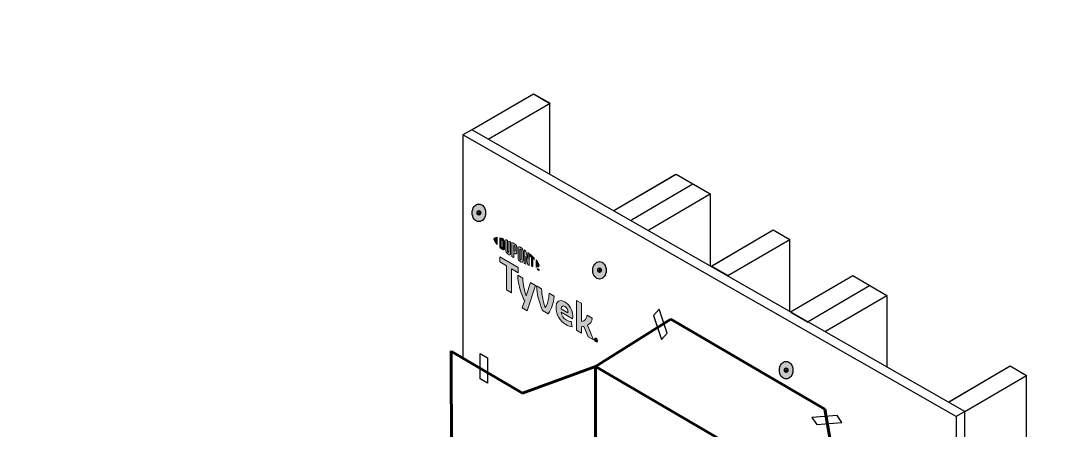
# Model space of a CAD drawing. Extents: x -1279 to 5791, y -3809 to 1769.
# Drawn here: x 159 to 721, y -2642 to -2419 of the extents above; entities that cross this region are included whole.
import ezdxf

# ---------------------------------------------------------------- set-up
doc = ezdxf.new("R2010")
doc.units = 0
doc.header["$MEASUREMENT"] = 0
doc.linetypes.add('AI-Linetype-20', pattern=[27, 18, -9])
for name, color, linetype, lineweight in [('G-ANNO-TTLB', 7, 'Continuous', 0), ('TYVEK', 7, 'Continuous', 0), ('X-REF - TRACED', 7, 'Continuous', 0)]:
    doc.layers.add(name, color=color, linetype=linetype, lineweight=lineweight)

# ---------------------------------------------------------------- blocks, each defined once
blk = doc.blocks.new('Block_109')
at = {"layer": 'TYVEK', "true_color": 0x003b71, "transparency": 33554687}
h = blk.add_hatch(color=156, dxfattribs=at)
h.dxf.hatch_style = 2
edge = h.paths.add_edge_path()
edge.add_ellipse((408.45, -2523.59), major_axis=(0, 4.78), ratio=0.766948, start_angle=0, end_angle=360)
h = blk.add_hatch(color=156, dxfattribs=at)
h.dxf.hatch_style = 2
edge = h.paths.add_edge_path()
edge.add_ellipse((474.16, -2554.91), major_axis=(0, 4.78), ratio=0.766948, start_angle=0, end_angle=360)
h = blk.add_hatch(color=156, dxfattribs=at)
h.dxf.hatch_style = 2
edge = h.paths.add_edge_path()
edge.add_ellipse((575.95, -2609.33), major_axis=(0, 4.78), ratio=0.766948, start_angle=0, end_angle=360)
h = blk.add_hatch(color=156, dxfattribs=at)
h.dxf.hatch_style = 2
edge = h.paths.add_edge_path()
edge.add_ellipse((654.83, -2650.66), major_axis=(0, 4.78), ratio=0.766948, start_angle=0, end_angle=360)
h = blk.add_hatch(color=156, dxfattribs=at)
h.dxf.hatch_style = 2
edge = h.paths.add_edge_path()
edge.add_ellipse((408.45, -2796.76), major_axis=(0, 4.78), ratio=0.766948, start_angle=0, end_angle=360)
h = blk.add_hatch(color=156, dxfattribs=at)
h.dxf.hatch_style = 2
edge = h.paths.add_edge_path()
edge.add_ellipse((408.45, -2887.87), major_axis=(0, 4.78), ratio=0.766948, start_angle=0, end_angle=360)
h = blk.add_hatch(color=156, dxfattribs=at)
h.dxf.hatch_style = 2
edge = h.paths.add_edge_path()
edge.add_ellipse((474.16, -2921.69), major_axis=(0, 4.78), ratio=0.766948, start_angle=0, end_angle=360)
h = blk.add_hatch(color=156, dxfattribs=at)
h.dxf.hatch_style = 2
edge = h.paths.add_edge_path()
edge.add_ellipse((654.83, -2923.84), major_axis=(0, 4.78), ratio=0.766948, start_angle=0, end_angle=360)
h = blk.add_hatch(color=156, dxfattribs=at)
h.dxf.hatch_style = 2
edge = h.paths.add_edge_path()
edge.add_ellipse((575.95, -2973.51), major_axis=(0, 4.78), ratio=0.766948, start_angle=0, end_angle=360)
h = blk.add_hatch(color=156, dxfattribs=at)
h.dxf.hatch_style = 2
edge = h.paths.add_edge_path()
edge.add_ellipse((654.83, -3014.95), major_axis=(0, 4.78), ratio=0.766948, start_angle=0, end_angle=360)
at = {"layer": 'TYVEK', "color": 18, "lineweight": 25, "true_color": 0x080808}
for p, q in [((408.45, -2522.32), (408.45, -2524.79)), ((407.47, -2523.56), (409.42, -2523.56)), ((473.19, -2554.88), (475.13, -2554.88)), ((474.16, -2553.65), (474.16, -2556.12)), ((574.98, -2609.3), (576.93, -2609.3)), ((575.95, -2608.07), (575.95, -2610.53)), ((654.83, -2649.4), (654.83, -2651.87)), ((407.47, -2796.74), (409.42, -2796.74)), ((408.45, -2795.5), (408.45, -2797.97)), ((407.47, -2887.84), (409.42, -2887.84)), ((408.45, -2886.61), (408.45, -2889.08)), ((473.19, -2921.66), (475.13, -2921.66)), ((474.16, -2920.43), (474.16, -2922.9)), ((653.86, -2923.81), (655.8, -2923.81)), ((654.83, -2922.58), (654.83, -2925.05)), ((575.95, -2972.24), (575.95, -2974.71)), ((574.98, -2973.48), (576.93, -2973.48)), ((653.86, -3014.92), (655.8, -3014.92)), ((654.83, -3013.69), (654.83, -3016.15))]:
    blk.add_line(p, q, dxfattribs=at)
at = {"layer": 'TYVEK', "color": 18, "lineweight": 25, "true_color": 0x000000}
blk.add_line((653.86, -2650.64), (655.8, -2650.64), dxfattribs=at)
at = {"layer": 'TYVEK', "color": 8, "lineweight": 25, "true_color": 0x808080}
for points in [[(654.32, -2646.3)], [(404.27, -2706.08)], [(404.27, -2797.1)], [(407.93, -2801.88)]]:
    blk.add_lwpolyline(points, dxfattribs=at)
at = {"layer": 'TYVEK', "color": 18, "lineweight": 25, "true_color": 0x000000}
for centre, major_axis, ratio in [((408.45, -2523.59), (0, 4.78), 0.766948), ((474.16, -2554.91), (0, 4.78), 0.766948), ((575.95, -2609.33), (0, 4.78), 0.766948), ((654.83, -2650.66), (0, 4.78), 0.766948), ((654.83, -2650.64), (0, 1.23), 0.788846), ((408.45, -2796.76), (0, 4.78), 0.766948), ((408.45, -2887.87), (0, 4.78), 0.766948), ((474.16, -2921.69), (0, 4.78), 0.766948), ((654.83, -2923.84), (0, 4.78), 0.766948), ((575.95, -2973.51), (0, 4.78), 0.766948), ((654.83, -3014.95), (0, 4.78), 0.766948)]:
    blk.add_ellipse(centre, major_axis=major_axis, ratio=ratio, dxfattribs=at)
at = {"layer": 'TYVEK', "color": 18, "lineweight": 25, "true_color": 0x080808}
for centre in [(408.45, -2523.56), (474.16, -2554.88), (575.95, -2609.3), (408.45, -2796.74), (408.45, -2887.84), (474.16, -2921.66), (654.83, -2923.81), (575.95, -2973.48), (654.83, -3014.92)]:
    blk.add_ellipse(centre, major_axis=(0, 1.23), ratio=0.788846, dxfattribs=at)
blk = doc.blocks.new('Block_436')
at = {"layer": 'X-REF - TRACED', "true_color": 0x848484, "transparency": 33554687}
h = blk.add_hatch(color=252, dxfattribs=at)
h.dxf.hatch_style = 2
edge = h.paths.add_edge_path()
edge.add_spline(control_points=[(416.67, -2537.94), (416.67, -2538.66), (417.28, -2539.69), (418.35, -2540.89), (418.35, -2540.89), (418.35, -2536.94), (418.35, -2536.94), (417.28, -2536.9), (416.67, -2537.22), (416.67, -2537.94)], knot_values=[0, 0, 0, 0, 1, 1, 1, 2, 2, 2, 3, 3, 3, 3], degree=3, periodic=0)
h = blk.add_hatch(color=252, dxfattribs=at)
h.dxf.hatch_style = 2
edge = h.paths.add_edge_path()
edge.add_spline(control_points=[(421.55, -2542.37), (421.55, -2542.67), (421.39, -2542.68), (421.21, -2542.57), (421.06, -2542.49), (420.83, -2542.29), (420.64, -2542.13), (420.64, -2542.13), (420.64, -2538.36), (420.64, -2538.36), (420.83, -2538.41), (421.06, -2538.48), (421.21, -2538.56), (421.39, -2538.67), (421.55, -2538.87), (421.55, -2539.17), (421.55, -2539.17), (421.55, -2542.37), (421.55, -2542.37)], knot_values=[0, 0, 0, 0, 1, 1, 1, 2, 2, 2, 3, 3, 3, 4, 4, 4, 5, 5, 5, 6, 6, 6, 6], degree=3, periodic=0)
edge = h.paths.add_edge_path()
edge.add_spline(control_points=[(421.33, -2537.65), (421.03, -2537.48), (420.6, -2537.33), (419.82, -2537.16), (419.82, -2537.16), (419.82, -2542.38), (419.82, -2542.38), (420.51, -2543.02), (421.03, -2543.46), (421.33, -2543.63), (422.02, -2544.02), (422.4, -2543.77), (422.4, -2542.99), (422.4, -2542.99), (422.4, -2539.52), (422.4, -2539.52), (422.4, -2538.75), (422.02, -2538.05), (421.33, -2537.65)], knot_values=[0, 0, 0, 0, 1, 1, 1, 2, 2, 2, 3, 3, 3, 4, 4, 4, 5, 5, 5, 6, 6, 6, 6], degree=3, periodic=0)
h = blk.add_hatch(color=252, dxfattribs=at)
h.dxf.hatch_style = 2
edge = h.paths.add_edge_path()
edge.add_spline(control_points=[(424.8, -2544.85), (424.8, -2545.16), (424.71, -2545.3), (424.38, -2545.06), (424.05, -2544.83), (423.97, -2544.62), (423.97, -2544.26), (423.97, -2544.26), (423.97, -2538.58), (423.97, -2538.58), (423.75, -2538.48), (423.27, -2538.28), (423.07, -2538.19), (423.07, -2538.19), (423.07, -2543.95), (423.07, -2543.95), (423.07, -2544.86), (423.46, -2545.44), (424.38, -2546.1), (425.22, -2546.69), (425.73, -2546.5), (425.73, -2545.48), (425.73, -2545.48), (425.73, -2539.41), (425.73, -2539.41), (425.56, -2539.32), (424.98, -2539.04), (424.8, -2538.96), (424.8, -2538.96), (424.8, -2544.85), (424.8, -2544.85)], knot_values=[0, 0, 0, 0, 1, 1, 1, 2, 2, 2, 3, 3, 3, 4, 4, 4, 5, 5, 5, 6, 6, 6, 7, 7, 7, 8, 8, 8, 9, 9, 9, 10, 10, 10, 10], degree=3, periodic=0)
h = blk.add_hatch(color=252, dxfattribs=at)
h.dxf.hatch_style = 2
edge = h.paths.add_edge_path()
edge.add_spline(control_points=[(428.22, -2544.33), (428.22, -2544.66), (428.11, -2544.77), (427.73, -2544.55), (427.73, -2544.55), (427.4, -2544.36), (427.4, -2544.36), (427.4, -2544.36), (427.4, -2541.34), (427.4, -2541.34), (427.55, -2541.42), (427.63, -2541.46), (427.72, -2541.51), (428.13, -2541.75), (428.22, -2541.98), (428.22, -2542.31), (428.22, -2542.31), (428.22, -2544.33), (428.22, -2544.33)], knot_values=[0, 0, 0, 0, 1, 1, 1, 2, 2, 2, 3, 3, 3, 4, 4, 4, 5, 5, 5, 6, 6, 6, 6], degree=3, periodic=0)
edge = h.paths.add_edge_path()
edge.add_spline(control_points=[(427.77, -2540.47), (427.61, -2540.38), (427.01, -2540.06), (426.47, -2539.78), (426.47, -2539.78), (426.47, -2547.43), (426.47, -2547.43), (426.65, -2547.55), (427.14, -2547.86), (427.4, -2548.02), (427.4, -2548.02), (427.4, -2545.42), (427.4, -2545.42), (427.4, -2545.42), (427.77, -2545.63), (427.77, -2545.63), (428.75, -2546.2), (429.16, -2545.93), (429.16, -2544.96), (429.16, -2544.96), (429.16, -2542.7), (429.16, -2542.7), (429.16, -2541.75), (428.7, -2541.01), (427.77, -2540.47)], knot_values=[0, 0, 0, 0, 1, 1, 1, 2, 2, 2, 3, 3, 3, 4, 4, 4, 5, 5, 5, 6, 6, 6, 7, 7, 7, 8, 8, 8, 8], degree=3, periodic=0)
h = blk.add_hatch(color=252, dxfattribs=at)
h.dxf.hatch_style = 2
edge = h.paths.add_edge_path()
edge.add_spline(control_points=[(431.57, -2548.94), (431.57, -2549.24), (431.48, -2549.35), (431.15, -2549.16), (430.8, -2548.98), (430.71, -2548.76), (430.71, -2548.44), (430.71, -2548.44), (430.71, -2543.67), (430.71, -2543.67), (430.71, -2543.36), (430.8, -2543.24), (431.15, -2543.45), (431.48, -2543.65), (431.57, -2543.86), (431.57, -2544.17), (431.57, -2544.17), (431.57, -2548.94), (431.57, -2548.94)], knot_values=[0, 0, 0, 0, 1, 1, 1, 2, 2, 2, 3, 3, 3, 4, 4, 4, 5, 5, 5, 6, 6, 6, 6], degree=3, periodic=0)
edge = h.paths.add_edge_path()
edge.add_spline(control_points=[(431.15, -2542.38), (430.28, -2541.83), (429.76, -2541.97), (429.76, -2542.98), (429.76, -2542.98), (429.76, -2547.98), (429.76, -2547.98), (429.76, -2549.05), (430.23, -2549.76), (431.15, -2550.24), (432.04, -2550.71), (432.51, -2550.59), (432.51, -2549.46), (432.51, -2549.46), (432.51, -2544.68), (432.51, -2544.68), (432.51, -2543.6), (432.09, -2542.97), (431.15, -2542.38)], knot_values=[0, 0, 0, 0, 1, 1, 1, 2, 2, 2, 3, 3, 3, 4, 4, 4, 5, 5, 5, 6, 6, 6, 6], degree=3, periodic=0)
h = blk.add_hatch(color=252, dxfattribs=at)
h.dxf.hatch_style = 2
edge = h.paths.add_edge_path()
edge.add_spline(control_points=[(435.12, -2548.93), (435.12, -2548.93), (434.08, -2544.44), (434.08, -2544.44), (433.79, -2544.24), (433.45, -2543.99), (433.19, -2543.81), (433.19, -2543.81), (433.19, -2551.16), (433.19, -2551.16), (433.37, -2551.25), (433.85, -2551.46), (434.09, -2551.56), (434.09, -2551.56), (434.02, -2547.19), (434.02, -2547.19), (434.02, -2547.19), (435.12, -2551.99), (435.12, -2551.99), (435.35, -2552.08), (435.69, -2552.21), (435.92, -2552.29), (435.92, -2552.29), (435.92, -2545.83), (435.92, -2545.83), (435.68, -2545.65), (435.26, -2545.32), (435.05, -2545.16), (435.05, -2545.16), (435.12, -2548.93), (435.12, -2548.93)], knot_values=[0, 0, 0, 0, 1, 1, 1, 2, 2, 2, 3, 3, 3, 4, 4, 4, 5, 5, 5, 6, 6, 6, 7, 7, 7, 8, 8, 8, 9, 9, 9, 10, 10, 10, 10], degree=3, periodic=0)
h = blk.add_hatch(color=252, dxfattribs=at)
h.dxf.hatch_style = 2
edge = h.paths.add_edge_path()
edge.add_spline(control_points=[(436.38, -2547.23), (436.61, -2547.41), (436.84, -2547.6), (437.07, -2547.78), (437.07, -2547.78), (437.07, -2552.67), (437.07, -2552.67), (437.27, -2552.73), (437.65, -2552.84), (437.91, -2552.9), (437.91, -2552.9), (437.91, -2548.5), (437.91, -2548.5), (438.15, -2548.71), (438.38, -2548.92), (438.59, -2549.11), (438.59, -2549.11), (438.59, -2548.17), (438.59, -2548.17), (437.93, -2547.52), (437.21, -2546.89), (436.38, -2546.21), (436.38, -2546.21), (436.38, -2547.23), (436.38, -2547.23)], knot_values=[0, 0, 0, 0, 1, 1, 1, 2, 2, 2, 3, 3, 3, 4, 4, 4, 5, 5, 5, 6, 6, 6, 7, 7, 7, 8, 8, 8, 8], degree=3, periodic=0)
h = blk.add_hatch(color=252, dxfattribs=at)
h.dxf.hatch_style = 2
edge = h.paths.add_edge_path()
edge.add_spline(control_points=[(441.28, -2552.14), (441.28, -2552.87), (440.66, -2553.19), (439.6, -2553.15), (439.6, -2553.15), (439.6, -2549.21), (439.6, -2549.21), (440.66, -2550.4), (441.28, -2551.43), (441.28, -2552.14)], knot_values=[0, 0, 0, 0, 1, 1, 1, 2, 2, 2, 3, 3, 3, 3], degree=3, periodic=0)
h = blk.add_hatch(color=252, dxfattribs=at)
h.dxf.hatch_style = 2
edge = h.paths.add_edge_path()
edge.add_spline(control_points=[(440.78, -2554.23), (440.78, -2554.23), (440.88, -2554.29), (440.88, -2554.29), (440.88, -2554.29), (441.03, -2554.64), (441.03, -2554.64), (441.03, -2554.64), (441.18, -2554.46), (441.18, -2554.46), (441.18, -2554.46), (441.28, -2554.52), (441.28, -2554.52), (441.28, -2554.52), (441.28, -2555.09), (441.28, -2555.09), (441.28, -2555.09), (441.18, -2555.03), (441.18, -2555.03), (441.18, -2555.03), (441.18, -2554.63), (441.18, -2554.63), (441.18, -2554.63), (441.03, -2554.81), (441.03, -2554.81), (441.03, -2554.81), (441.02, -2554.81), (441.02, -2554.81), (441.02, -2554.81), (440.87, -2554.45), (440.87, -2554.45), (440.87, -2554.45), (440.87, -2554.85), (440.87, -2554.85), (440.87, -2554.85), (440.78, -2554.8), (440.78, -2554.8), (440.78, -2554.8), (440.78, -2554.23), (440.78, -2554.23)], knot_values=[0, 0, 0, 0, 1, 1, 1, 2, 2, 2, 3, 3, 3, 4, 4, 4, 5, 5, 5, 6, 6, 6, 7, 7, 7, 8, 8, 8, 9, 9, 9, 10, 10, 10, 11, 11, 11, 12, 12, 12, 13, 13, 13, 13], degree=3, periodic=0)
edge = h.paths.add_edge_path()
edge.add_spline(control_points=[(440.42, -2554.13), (440.42, -2554.13), (440.27, -2554.04), (440.27, -2554.04), (440.27, -2554.04), (440.27, -2553.94), (440.27, -2553.94), (440.27, -2553.94), (440.67, -2554.17), (440.67, -2554.17), (440.67, -2554.17), (440.67, -2554.27), (440.67, -2554.27), (440.67, -2554.27), (440.52, -2554.18), (440.52, -2554.18), (440.52, -2554.18), (440.52, -2554.65), (440.52, -2554.65), (440.52, -2554.65), (440.42, -2554.59), (440.42, -2554.59), (440.42, -2554.59), (440.42, -2554.13), (440.42, -2554.13)], knot_values=[0, 0, 0, 0, 1, 1, 1, 2, 2, 2, 3, 3, 3, 4, 4, 4, 5, 5, 5, 6, 6, 6, 7, 7, 7, 8, 8, 8, 8], degree=3, periodic=0)
at = {"layer": 'X-REF - TRACED'}
for points, knots in [([(416.67, -2537.94), (416.67, -2538.66), (417.28, -2539.69), (418.35, -2540.89), (418.35, -2540.89), (418.35, -2536.94), (418.35, -2536.94), (417.28, -2536.9), (416.67, -2537.22), (416.67, -2537.94)], [0, 0, 0, 0, 1, 1, 1, 2, 2, 2, 3, 3, 3, 3]), ([(421.33, -2537.65), (421.03, -2537.48), (420.6, -2537.33), (419.82, -2537.16), (419.82, -2537.16), (419.82, -2542.38), (419.82, -2542.38), (420.51, -2543.02), (421.03, -2543.46), (421.33, -2543.63), (422.02, -2544.02), (422.4, -2543.77), (422.4, -2542.99), (422.4, -2542.99), (422.4, -2539.52), (422.4, -2539.52), (422.4, -2538.75), (422.02, -2538.05), (421.33, -2537.65)], [0, 0, 0, 0, 1, 1, 1, 2, 2, 2, 3, 3, 3, 4, 4, 4, 5, 5, 5, 6, 6, 6, 6]), ([(421.55, -2542.37), (421.55, -2542.67), (421.39, -2542.68), (421.21, -2542.57), (421.06, -2542.49), (420.83, -2542.29), (420.64, -2542.13), (420.64, -2542.13), (420.64, -2538.36), (420.64, -2538.36), (420.83, -2538.41), (421.06, -2538.48), (421.21, -2538.56), (421.39, -2538.67), (421.55, -2538.87), (421.55, -2539.17), (421.55, -2539.17), (421.55, -2542.37), (421.55, -2542.37)], [0, 0, 0, 0, 1, 1, 1, 2, 2, 2, 3, 3, 3, 4, 4, 4, 5, 5, 5, 6, 6, 6, 6]), ([(424.8, -2544.85), (424.8, -2545.16), (424.71, -2545.3), (424.38, -2545.06), (424.05, -2544.83), (423.97, -2544.62), (423.97, -2544.26), (423.97, -2544.26), (423.97, -2538.58), (423.97, -2538.58), (423.75, -2538.48), (423.27, -2538.28), (423.07, -2538.19), (423.07, -2538.19), (423.07, -2543.95), (423.07, -2543.95), (423.07, -2544.86), (423.46, -2545.44), (424.38, -2546.1), (425.22, -2546.69), (425.73, -2546.5), (425.73, -2545.48), (425.73, -2545.48), (425.73, -2539.41), (425.73, -2539.41), (425.56, -2539.32), (424.98, -2539.04), (424.8, -2538.96), (424.8, -2538.96), (424.8, -2544.85), (424.8, -2544.85)], [0, 0, 0, 0, 1, 1, 1, 2, 2, 2, 3, 3, 3, 4, 4, 4, 5, 5, 5, 6, 6, 6, 7, 7, 7, 8, 8, 8, 9, 9, 9, 10, 10, 10, 10]), ([(427.77, -2540.47), (427.61, -2540.38), (427.01, -2540.06), (426.47, -2539.78), (426.47, -2539.78), (426.47, -2547.43), (426.47, -2547.43), (426.65, -2547.55), (427.14, -2547.86), (427.4, -2548.02), (427.4, -2548.02), (427.4, -2545.42), (427.4, -2545.42), (427.4, -2545.42), (427.77, -2545.63), (427.77, -2545.63), (428.75, -2546.2), (429.16, -2545.93), (429.16, -2544.96), (429.16, -2544.96), (429.16, -2542.7), (429.16, -2542.7), (429.16, -2541.75), (428.7, -2541.01), (427.77, -2540.47)], [0, 0, 0, 0, 1, 1, 1, 2, 2, 2, 3, 3, 3, 4, 4, 4, 5, 5, 5, 6, 6, 6, 7, 7, 7, 8, 8, 8, 8]), ([(428.22, -2544.33), (428.22, -2544.66), (428.11, -2544.77), (427.73, -2544.55), (427.73, -2544.55), (427.4, -2544.36), (427.4, -2544.36), (427.4, -2544.36), (427.4, -2541.34), (427.4, -2541.34), (427.55, -2541.42), (427.63, -2541.46), (427.72, -2541.51), (428.13, -2541.75), (428.22, -2541.98), (428.22, -2542.31), (428.22, -2542.31), (428.22, -2544.33), (428.22, -2544.33)], [0, 0, 0, 0, 1, 1, 1, 2, 2, 2, 3, 3, 3, 4, 4, 4, 5, 5, 5, 6, 6, 6, 6]), ([(431.15, -2542.38), (430.28, -2541.83), (429.76, -2541.97), (429.76, -2542.98), (429.76, -2542.98), (429.76, -2547.98), (429.76, -2547.98), (429.76, -2549.05), (430.23, -2549.76), (431.15, -2550.24), (432.04, -2550.71), (432.51, -2550.59), (432.51, -2549.46), (432.51, -2549.46), (432.51, -2544.68), (432.51, -2544.68), (432.51, -2543.6), (432.09, -2542.97), (431.15, -2542.38)], [0, 0, 0, 0, 1, 1, 1, 2, 2, 2, 3, 3, 3, 4, 4, 4, 5, 5, 5, 6, 6, 6, 6]), ([(431.57, -2548.94), (431.57, -2549.24), (431.48, -2549.35), (431.15, -2549.16), (430.8, -2548.98), (430.71, -2548.76), (430.71, -2548.44), (430.71, -2548.44), (430.71, -2543.67), (430.71, -2543.67), (430.71, -2543.36), (430.8, -2543.24), (431.15, -2543.45), (431.48, -2543.65), (431.57, -2543.86), (431.57, -2544.17), (431.57, -2544.17), (431.57, -2548.94), (431.57, -2548.94)], [0, 0, 0, 0, 1, 1, 1, 2, 2, 2, 3, 3, 3, 4, 4, 4, 5, 5, 5, 6, 6, 6, 6]), ([(435.12, -2548.93), (435.12, -2548.93), (434.08, -2544.44), (434.08, -2544.44), (433.79, -2544.24), (433.45, -2543.99), (433.19, -2543.81), (433.19, -2543.81), (433.19, -2551.16), (433.19, -2551.16), (433.37, -2551.25), (433.85, -2551.46), (434.09, -2551.56), (434.09, -2551.56), (434.02, -2547.19), (434.02, -2547.19), (434.02, -2547.19), (435.12, -2551.99), (435.12, -2551.99), (435.35, -2552.08), (435.69, -2552.21), (435.92, -2552.29), (435.92, -2552.29), (435.92, -2545.83), (435.92, -2545.83), (435.68, -2545.65), (435.26, -2545.32), (435.05, -2545.16), (435.05, -2545.16), (435.12, -2548.93), (435.12, -2548.93)], [0, 0, 0, 0, 1, 1, 1, 2, 2, 2, 3, 3, 3, 4, 4, 4, 5, 5, 5, 6, 6, 6, 7, 7, 7, 8, 8, 8, 9, 9, 9, 10, 10, 10, 10]), ([(436.38, -2547.23), (436.61, -2547.41), (436.84, -2547.6), (437.07, -2547.78), (437.07, -2547.78), (437.07, -2552.67), (437.07, -2552.67), (437.27, -2552.73), (437.65, -2552.84), (437.91, -2552.9), (437.91, -2552.9), (437.91, -2548.5), (437.91, -2548.5), (438.15, -2548.71), (438.38, -2548.92), (438.59, -2549.11), (438.59, -2549.11), (438.59, -2548.17), (438.59, -2548.17), (437.93, -2547.52), (437.21, -2546.89), (436.38, -2546.21), (436.38, -2546.21), (436.38, -2547.23), (436.38, -2547.23)], [0, 0, 0, 0, 1, 1, 1, 2, 2, 2, 3, 3, 3, 4, 4, 4, 5, 5, 5, 6, 6, 6, 7, 7, 7, 8, 8, 8, 8]), ([(441.28, -2552.14), (441.28, -2552.87), (440.66, -2553.19), (439.6, -2553.15), (439.6, -2553.15), (439.6, -2549.21), (439.6, -2549.21), (440.66, -2550.4), (441.28, -2551.43), (441.28, -2552.14)], [0, 0, 0, 0, 1, 1, 1, 2, 2, 2, 3, 3, 3, 3]), ([(440.42, -2554.13), (440.42, -2554.13), (440.27, -2554.04), (440.27, -2554.04), (440.27, -2554.04), (440.27, -2553.94), (440.27, -2553.94), (440.27, -2553.94), (440.67, -2554.17), (440.67, -2554.17), (440.67, -2554.17), (440.67, -2554.27), (440.67, -2554.27), (440.67, -2554.27), (440.52, -2554.18), (440.52, -2554.18), (440.52, -2554.18), (440.52, -2554.65), (440.52, -2554.65), (440.52, -2554.65), (440.42, -2554.59), (440.42, -2554.59), (440.42, -2554.59), (440.42, -2554.13), (440.42, -2554.13)], [0, 0, 0, 0, 1, 1, 1, 2, 2, 2, 3, 3, 3, 4, 4, 4, 5, 5, 5, 6, 6, 6, 7, 7, 7, 8, 8, 8, 8]), ([(440.78, -2554.23), (440.78, -2554.23), (440.88, -2554.29), (440.88, -2554.29), (440.88, -2554.29), (441.03, -2554.64), (441.03, -2554.64), (441.03, -2554.64), (441.18, -2554.46), (441.18, -2554.46), (441.18, -2554.46), (441.28, -2554.52), (441.28, -2554.52), (441.28, -2554.52), (441.28, -2555.09), (441.28, -2555.09), (441.28, -2555.09), (441.18, -2555.03), (441.18, -2555.03), (441.18, -2555.03), (441.18, -2554.63), (441.18, -2554.63), (441.18, -2554.63), (441.03, -2554.81), (441.03, -2554.81), (441.03, -2554.81), (441.02, -2554.81), (441.02, -2554.81), (441.02, -2554.81), (440.87, -2554.45), (440.87, -2554.45), (440.87, -2554.45), (440.87, -2554.85), (440.87, -2554.85), (440.87, -2554.85), (440.78, -2554.8), (440.78, -2554.8), (440.78, -2554.8), (440.78, -2554.23), (440.78, -2554.23)], [0, 0, 0, 0, 1, 1, 1, 2, 2, 2, 3, 3, 3, 4, 4, 4, 5, 5, 5, 6, 6, 6, 7, 7, 7, 8, 8, 8, 9, 9, 9, 10, 10, 10, 11, 11, 11, 12, 12, 12, 13, 13, 13, 13])]:
    blk.add_open_spline(points, degree=3, knots=knots, dxfattribs=at)
blk = doc.blocks.new('Block_440')
at = {"layer": 'X-REF - TRACED', "true_color": 0x848484, "transparency": 33554687}
h = blk.add_hatch(color=252, dxfattribs=at)
h.dxf.hatch_style = 2
h.paths.add_polyline_path([(429.93, -2553.47), (419.82, -2547.64), (419.82, -2550.38), (423.47, -2552.49), (423.47, -2565.49), (426.28, -2567.11), (426.28, -2554.11), (429.93, -2556.22)])
h = blk.add_hatch(color=252, dxfattribs=at)
h.dxf.hatch_style = 2
edge = h.paths.add_edge_path()
edge.add_spline(control_points=[(446.72, -2567.42), (446.54, -2571.16), (445.79, -2573.34), (444.64, -2575.21), (443.52, -2572.02), (442.79, -2569), (442.58, -2565.03), (442.58, -2565.03), (439.85, -2563.45), (439.85, -2563.45), (440.15, -2568.14), (441.03, -2571.55), (443.15, -2576.84), (443.15, -2576.84), (446.15, -2578.58), (446.15, -2578.58), (448.19, -2575.69), (449.03, -2573.27), (449.42, -2568.98), (449.42, -2568.98), (446.72, -2567.42), (446.72, -2567.42)], knot_values=[0, 0, 0, 0, 1, 1, 1, 2, 2, 2, 3, 3, 3, 4, 4, 4, 5, 5, 5, 6, 6, 6, 7, 7, 7, 7], degree=3, periodic=0)
h = blk.add_hatch(color=252, dxfattribs=at)
h.dxf.hatch_style = 2
edge = h.paths.add_edge_path()
edge.add_spline(control_points=[(453.29, -2575.86), (453.29, -2575.86), (457.01, -2578.02), (457.01, -2578.02), (457.01, -2578.02), (457.01, -2577.75), (457.01, -2577.75), (457.01, -2576.49), (456.42, -2575.22), (455.35, -2574.6), (454.21, -2573.95), (453.46, -2574.44), (453.29, -2575.86)], knot_values=[0, 0, 0, 0, 1, 1, 1, 2, 2, 2, 3, 3, 3, 4, 4, 4, 4], degree=3, periodic=0)
edge = h.paths.add_edge_path()
edge.add_spline(control_points=[(459.23, -2585.64), (458.37, -2585.59), (457.09, -2585.17), (455.8, -2584.42), (452.64, -2582.59), (450.48, -2579.06), (450.48, -2575.32), (450.48, -2571.75), (452.46, -2570.46), (455.35, -2572.13), (457.91, -2573.61), (459.6, -2576.68), (459.6, -2579.69), (459.6, -2580.36), (459.56, -2580.93), (459.52, -2581.35), (459.52, -2581.35), (453.33, -2577.77), (453.33, -2577.77), (453.58, -2579.72), (454.5, -2581.06), (456.07, -2581.97), (457.03, -2582.52), (457.95, -2582.81), (458.8, -2582.89), (458.8, -2582.89), (459.23, -2585.64), (459.23, -2585.64)], knot_values=[0, 0, 0, 0, 1, 1, 1, 2, 2, 2, 3, 3, 3, 4, 4, 4, 5, 5, 5, 6, 6, 6, 7, 7, 7, 8, 8, 8, 9, 9, 9, 9], degree=3, periodic=0)
h = blk.add_hatch(color=252, dxfattribs=at)
h.dxf.hatch_style = 2
edge = h.paths.add_edge_path()
edge.add_spline(control_points=[(467.62, -2584.84), (467.62, -2584.84), (470.88, -2592.86), (470.88, -2592.86), (470.88, -2592.86), (467.94, -2591.16), (467.94, -2591.16), (467.94, -2591.16), (465.68, -2585.47), (465.68, -2585.47), (465.27, -2585.57), (464.84, -2585.66), (464.37, -2585.72), (464.37, -2585.72), (464.37, -2589.1), (464.37, -2589.1), (464.37, -2589.1), (461.66, -2587.53), (461.66, -2587.53), (461.66, -2587.53), (461.66, -2571.41), (461.66, -2571.41), (461.66, -2571.41), (464.37, -2572.82), (464.37, -2572.82), (464.37, -2572.82), (464.37, -2582.73), (464.37, -2582.73), (466.21, -2582.43), (467.11, -2581.37), (467.43, -2579.37), (467.43, -2579.37), (470.11, -2580.93), (470.11, -2580.93), (470.06, -2582.82), (469.19, -2584.06), (467.62, -2584.84)], knot_values=[0, 0, 0, 0, 1, 1, 1, 2, 2, 2, 3, 3, 3, 4, 4, 4, 5, 5, 5, 6, 6, 6, 7, 7, 7, 8, 8, 8, 9, 9, 9, 10, 10, 10, 11, 11, 11, 12, 12, 12, 12], degree=3, periodic=0)
at = {"layer": 'X-REF - TRACED'}
blk.add_lwpolyline([(429.93, -2553.47), (419.82, -2547.64), (419.82, -2550.38), (423.47, -2552.49), (423.47, -2565.49), (426.28, -2567.11), (426.28, -2554.11), (429.93, -2556.22)], close=True, dxfattribs=at)
for points, knots in [([(446.72, -2567.42), (446.54, -2571.16), (445.79, -2573.34), (444.64, -2575.21), (443.52, -2572.02), (442.79, -2569), (442.58, -2565.03), (442.58, -2565.03), (439.85, -2563.45), (439.85, -2563.45), (440.15, -2568.14), (441.03, -2571.55), (443.15, -2576.84), (443.15, -2576.84), (446.15, -2578.58), (446.15, -2578.58), (448.19, -2575.69), (449.03, -2573.27), (449.42, -2568.98), (449.42, -2568.98), (446.72, -2567.42), (446.72, -2567.42)], [0, 0, 0, 0, 1, 1, 1, 2, 2, 2, 3, 3, 3, 4, 4, 4, 5, 5, 5, 6, 6, 6, 7, 7, 7, 7]), ([(459.23, -2585.64), (458.37, -2585.59), (457.09, -2585.17), (455.8, -2584.42), (452.64, -2582.59), (450.48, -2579.06), (450.48, -2575.32), (450.48, -2571.75), (452.46, -2570.46), (455.35, -2572.13), (457.91, -2573.61), (459.6, -2576.68), (459.6, -2579.69), (459.6, -2580.36), (459.56, -2580.93), (459.52, -2581.35), (459.52, -2581.35), (453.33, -2577.77), (453.33, -2577.77), (453.58, -2579.72), (454.5, -2581.06), (456.07, -2581.97), (457.03, -2582.52), (457.95, -2582.81), (458.8, -2582.89), (458.8, -2582.89), (459.23, -2585.64), (459.23, -2585.64)], [0, 0, 0, 0, 1, 1, 1, 2, 2, 2, 3, 3, 3, 4, 4, 4, 5, 5, 5, 6, 6, 6, 7, 7, 7, 8, 8, 8, 9, 9, 9, 9]), ([(467.62, -2584.84), (467.62, -2584.84), (470.88, -2592.86), (470.88, -2592.86), (470.88, -2592.86), (467.94, -2591.16), (467.94, -2591.16), (467.94, -2591.16), (465.68, -2585.47), (465.68, -2585.47), (465.27, -2585.57), (464.84, -2585.66), (464.37, -2585.72), (464.37, -2585.72), (464.37, -2589.1), (464.37, -2589.1), (464.37, -2589.1), (461.66, -2587.53), (461.66, -2587.53), (461.66, -2587.53), (461.66, -2571.41), (461.66, -2571.41), (461.66, -2571.41), (464.37, -2572.82), (464.37, -2572.82), (464.37, -2572.82), (464.37, -2582.73), (464.37, -2582.73), (466.21, -2582.43), (467.11, -2581.37), (467.43, -2579.37), (467.43, -2579.37), (470.11, -2580.93), (470.11, -2580.93), (470.06, -2582.82), (469.19, -2584.06), (467.62, -2584.84)], [0, 0, 0, 0, 1, 1, 1, 2, 2, 2, 3, 3, 3, 4, 4, 4, 5, 5, 5, 6, 6, 6, 7, 7, 7, 8, 8, 8, 9, 9, 9, 10, 10, 10, 11, 11, 11, 12, 12, 12, 12]), ([(453.29, -2575.86), (453.29, -2575.86), (457.01, -2578.02), (457.01, -2578.02), (457.01, -2578.02), (457.01, -2577.75), (457.01, -2577.75), (457.01, -2576.49), (456.42, -2575.22), (455.35, -2574.6), (454.21, -2573.95), (453.46, -2574.44), (453.29, -2575.86)], [0, 0, 0, 0, 1, 1, 1, 2, 2, 2, 3, 3, 3, 4, 4, 4, 4])]:
    blk.add_open_spline(points, degree=3, knots=knots, dxfattribs=at)
blk = doc.blocks.new('Block_439')
at = {"layer": 'X-REF - TRACED', "true_color": 0x848484, "transparency": 33554687}
h = blk.add_hatch(color=252, dxfattribs=at)
h.dxf.hatch_style = 2
edge = h.paths.add_edge_path()
edge.add_spline(control_points=[(436.66, -2561.61), (436.66, -2561.61), (434.23, -2568.86), (434.23, -2568.86), (433.2, -2565.83), (432.53, -2562.9), (432.32, -2559.11), (432.32, -2559.11), (429.6, -2557.53), (429.6, -2557.53), (429.89, -2562.22), (430.77, -2565.63), (432.89, -2570.92), (432.89, -2570.92), (433.44, -2571.24), (433.44, -2571.24), (433.44, -2571.24), (432.05, -2575.38), (432.05, -2575.38), (432.05, -2575.38), (434.76, -2576.94), (434.76, -2576.94), (434.76, -2576.94), (439.37, -2563.18), (439.37, -2563.18), (439.37, -2563.18), (436.66, -2561.61), (436.66, -2561.61)], knot_values=[0, 0, 0, 0, 1, 1, 1, 2, 2, 2, 3, 3, 3, 4, 4, 4, 5, 5, 5, 6, 6, 6, 7, 7, 7, 8, 8, 8, 9, 9, 9, 9], degree=3, periodic=0)
at = {"layer": 'X-REF - TRACED'}
blk.add_open_spline([(436.66, -2561.61), (436.66, -2561.61), (434.23, -2568.86), (434.23, -2568.86), (433.2, -2565.83), (432.53, -2562.9), (432.32, -2559.11), (432.32, -2559.11), (429.6, -2557.53), (429.6, -2557.53), (429.89, -2562.22), (430.77, -2565.63), (432.89, -2570.92), (432.89, -2570.92), (433.44, -2571.24), (433.44, -2571.24), (433.44, -2571.24), (432.05, -2575.38), (432.05, -2575.38), (432.05, -2575.38), (434.76, -2576.94), (434.76, -2576.94), (434.76, -2576.94), (439.37, -2563.18), (439.37, -2563.18), (439.37, -2563.18), (436.66, -2561.61), (436.66, -2561.61)], degree=3, knots=[0, 0, 0, 0, 1, 1, 1, 2, 2, 2, 3, 3, 3, 4, 4, 4, 5, 5, 5, 6, 6, 6, 7, 7, 7, 8, 8, 8, 9, 9, 9, 9], dxfattribs=at)
blk.add_blockref('Block_440', (0, 0), dxfattribs=at)
blk = doc.blocks.new('Block_441')
at = {"layer": 'X-REF - TRACED', "true_color": 0x848484, "transparency": 33554687}
h = blk.add_hatch(color=252, dxfattribs=at)
h.dxf.hatch_style = 2
edge = h.paths.add_edge_path()
edge.add_spline(control_points=[(472.18, -2592.55), (472.18, -2592.55), (472.18, -2592.84), (472.18, -2592.84), (472.18, -2592.84), (472.29, -2592.91), (472.29, -2592.91), (472.4, -2592.97), (472.46, -2592.97), (472.46, -2592.86), (472.46, -2592.74), (472.4, -2592.67), (472.29, -2592.61), (472.29, -2592.61), (472.18, -2592.55), (472.18, -2592.55)], knot_values=[0, 0, 0, 0, 1, 1, 1, 2, 2, 2, 3, 3, 3, 4, 4, 4, 5, 5, 5, 5], degree=3, periodic=0)
edge = h.paths.add_edge_path()
edge.add_spline(control_points=[(471.99, -2592.25), (471.99, -2592.25), (472.29, -2592.42), (472.29, -2592.42), (472.53, -2592.56), (472.64, -2592.76), (472.64, -2592.96), (472.64, -2593.1), (472.58, -2593.17), (472.47, -2593.16), (472.53, -2593.32), (472.61, -2593.49), (472.7, -2593.68), (472.7, -2593.68), (472.48, -2593.55), (472.48, -2593.55), (472.39, -2593.38), (472.33, -2593.23), (472.28, -2593.08), (472.28, -2593.08), (472.18, -2593.02), (472.18, -2593.02), (472.18, -2593.02), (472.18, -2593.38), (472.18, -2593.38), (472.18, -2593.38), (471.99, -2593.27), (471.99, -2593.27), (471.99, -2593.27), (471.99, -2592.25), (471.99, -2592.25)], knot_values=[0, 0, 0, 0, 1, 1, 1, 2, 2, 2, 3, 3, 3, 4, 4, 4, 5, 5, 5, 6, 6, 6, 7, 7, 7, 8, 8, 8, 9, 9, 9, 10, 10, 10, 10], degree=3, periodic=0)
edge = h.paths.add_edge_path()
edge.add_spline(control_points=[(472.3, -2592.17), (471.87, -2591.92), (471.63, -2592.06), (471.63, -2592.57), (471.63, -2593.08), (471.87, -2593.5), (472.3, -2593.75), (472.73, -2593.99), (472.97, -2593.86), (472.97, -2593.34), (472.97, -2592.84), (472.73, -2592.41), (472.3, -2592.17)], knot_values=[0, 0, 0, 0, 1, 1, 1, 2, 2, 2, 3, 3, 3, 4, 4, 4, 4], degree=3, periodic=0)
edge = h.paths.add_edge_path()
edge.add_spline(control_points=[(472.3, -2591.96), (472.83, -2592.27), (473.17, -2592.86), (473.17, -2593.46), (473.17, -2594.07), (472.82, -2594.25), (472.3, -2593.95), (471.77, -2593.64), (471.43, -2593.06), (471.43, -2592.45), (471.43, -2591.85), (471.77, -2591.66), (472.3, -2591.96)], knot_values=[0, 0, 0, 0, 1, 1, 1, 2, 2, 2, 3, 3, 3, 4, 4, 4, 4], degree=3, periodic=0)
at = {"layer": 'X-REF - TRACED'}
for points, knots in [([(472.3, -2591.96), (472.83, -2592.27), (473.17, -2592.86), (473.17, -2593.46), (473.17, -2594.07), (472.82, -2594.25), (472.3, -2593.95), (471.77, -2593.64), (471.43, -2593.06), (471.43, -2592.45), (471.43, -2591.85), (471.77, -2591.66), (472.3, -2591.96)], [0, 0, 0, 0, 1, 1, 1, 2, 2, 2, 3, 3, 3, 4, 4, 4, 4]), ([(472.3, -2592.17), (471.87, -2591.92), (471.63, -2592.06), (471.63, -2592.57), (471.63, -2593.08), (471.87, -2593.5), (472.3, -2593.75), (472.73, -2593.99), (472.97, -2593.86), (472.97, -2593.34), (472.97, -2592.84), (472.73, -2592.41), (472.3, -2592.17)], [0, 0, 0, 0, 1, 1, 1, 2, 2, 2, 3, 3, 3, 4, 4, 4, 4]), ([(471.99, -2592.25), (471.99, -2592.25), (472.29, -2592.42), (472.29, -2592.42), (472.53, -2592.56), (472.64, -2592.76), (472.64, -2592.96), (472.64, -2593.1), (472.58, -2593.17), (472.47, -2593.16), (472.53, -2593.32), (472.61, -2593.49), (472.7, -2593.68), (472.7, -2593.68), (472.48, -2593.55), (472.48, -2593.55), (472.39, -2593.38), (472.33, -2593.23), (472.28, -2593.08), (472.28, -2593.08), (472.18, -2593.02), (472.18, -2593.02), (472.18, -2593.02), (472.18, -2593.38), (472.18, -2593.38), (472.18, -2593.38), (471.99, -2593.27), (471.99, -2593.27), (471.99, -2593.27), (471.99, -2592.25), (471.99, -2592.25)], [0, 0, 0, 0, 1, 1, 1, 2, 2, 2, 3, 3, 3, 4, 4, 4, 5, 5, 5, 6, 6, 6, 7, 7, 7, 8, 8, 8, 9, 9, 9, 10, 10, 10, 10]), ([(472.18, -2592.55), (472.18, -2592.55), (472.18, -2592.84), (472.18, -2592.84), (472.18, -2592.84), (472.29, -2592.91), (472.29, -2592.91), (472.4, -2592.97), (472.46, -2592.97), (472.46, -2592.86), (472.46, -2592.74), (472.4, -2592.67), (472.29, -2592.61), (472.29, -2592.61), (472.18, -2592.55), (472.18, -2592.55)], [0, 0, 0, 0, 1, 1, 1, 2, 2, 2, 3, 3, 3, 4, 4, 4, 5, 5, 5, 5])]:
    blk.add_open_spline(points, degree=3, knots=knots, dxfattribs=at)
blk = doc.blocks.new('Block_438')
at = {"layer": 'X-REF - TRACED'}
for name in ['Block_439', 'Block_441']:
    blk.add_blockref(name, (0, 0), dxfattribs=at)
blk = doc.blocks.new('Block_437')
at = {"layer": 'X-REF - TRACED'}
blk.add_blockref('Block_438', (0, 0), dxfattribs=at)
blk = doc.blocks.new('Block_435')
at = {"layer": 'X-REF - TRACED'}
for name in ['Block_436', 'Block_437']:
    blk.add_blockref(name, (0, 0), dxfattribs=at)

msp = doc.modelspace()

# ---------------------------------------------------------------- hatches: boundary and pattern name
at = {"layer": 'G-ANNO-TTLB', "true_color": 0xff00ff, "transparency": 33554687}
h = msp.add_hatch(color=6, dxfattribs=at)
edge = h.paths.add_edge_path()
edge.add_spline(control_points=[(1773.02, -3692.6), (1773.02, -3692.6), (-1156.5, -3692.6), (-1156.5, -3692.6), (-1156.5, -3692.6), (-1156.5, -1235.6), (-1156.5, -1235.6), (-1156.5, -1235.6), (1773.02, -1235.6), (1773.02, -1235.6), (1773.02, -1235.6), (1773.02, -3692.6), (1773.02, -3692.6)], knot_values=[0, 0, 0, 0, 1, 1, 1, 2, 2, 2, 3, 3, 3, 4, 4, 4, 4], degree=3, periodic=0)
edge = h.paths.add_edge_path()
edge.add_spline(control_points=[(-1147.5, -1244.6), (-1147.5, -1244.6), (-1147.5, -3683.6), (-1147.5, -3683.6), (-1147.5, -3683.6), (1764.02, -3683.6), (1764.02, -3683.6), (1764.02, -3683.6), (1764.02, -1244.6), (1764.02, -1244.6), (1764.02, -1244.6), (-1147.5, -1244.6), (-1147.5, -1244.6)], knot_values=[0, 0, 0, 0, 1, 1, 1, 2, 2, 2, 3, 3, 3, 4, 4, 4, 4], degree=3, periodic=0)
edge.add_line((-1147.5, -1244.6), (-1147.5, -1244.6))

# ---------------------------------------------------------------- linework, layer by layer
at = {"layer": 'G-ANNO-TTLB'}
for points in [[(1773.02, -3692.6), (1773.02, -3692.6), (-1156.5, -3692.6), (-1156.5, -3692.6), (-1156.5, -3692.6), (-1156.5, -1235.6), (-1156.5, -1235.6), (-1156.5, -1235.6), (1773.02, -1235.6), (1773.02, -1235.6), (1773.02, -1235.6), (1773.02, -3692.6), (1773.02, -3692.6)], [(-1147.5, -1244.6), (-1147.5, -1244.6), (-1147.5, -3683.6), (-1147.5, -3683.6), (-1147.5, -3683.6), (1764.02, -3683.6), (1764.02, -3683.6), (1764.02, -3683.6), (1764.02, -1244.6), (1764.02, -1244.6), (1764.02, -1244.6), (-1147.5, -1244.6), (-1147.5, -1244.6)]]:
    msp.add_open_spline(points, degree=3, knots=[0, 0, 0, 0, 1, 1, 1, 2, 2, 2, 3, 3, 3, 4, 4, 4, 4], dxfattribs=at)
at = {"layer": 'TYVEK', "color": 33, "lineweight": 25, "true_color": 0xcc9966}
for p, q in [((404.84, -2478.23), (438.25, -2458.66)), ((404.84, -2478.23), (438.25, -2458.67)), ((438.23, -2458.79), (447.2, -2463.97)), ((438.25, -2458.67), (447.22, -2463.85)), ((413.58, -2483.54), (447.22, -2463.85)), ((447.2, -2502.71), (447.2, -2463.97)), ((482.05, -2522.32), (515.98, -2502.46)), ((482.05, -2522.32), (515.46, -2502.76)), ((515.98, -2502.46), (534.44, -2513.3)), ((491.59, -2527.48), (525.13, -2507.83)), ((501.03, -2532.87), (534.44, -2513.3)), ((534.44, -2513.32), (534.44, -2552.24)), ((535.48, -2552.51), (568.89, -2532.94)), ((568.89, -2532.94), (577.86, -2538.13)), ((544.22, -2557.82), (577.86, -2538.13)), ((577.86, -2577.32), (577.86, -2538.13)), ((578.38, -2577.62), (612.31, -2557.75)), ((612.31, -2557.75), (630.77, -2568.6)), ((587.92, -2582.77), (621.46, -2563.13)), ((597.36, -2588.16), (630.77, -2568.6)), ((630.77, -2568.61), (630.77, -2607.53)), ((664.63, -2626.55), (698.04, -2606.99)), ((698.04, -2606.99), (707.01, -2612.17)), ((673.37, -2631.86), (707.01, -2612.17)), ((706.99, -3036.66), (706.99, -2612.3))]:
    msp.add_line(p, q, dxfattribs=at)
at = {"layer": 'TYVEK', "color": 2, "lineweight": 25, "true_color": 0xffff00}
for p, q in [((404.58, -2478.38), (399.77, -2481.16)), ((673.37, -2631.86), (404.58, -2478.38)), ((673.37, -2726.37), (673.37, -2631.86))]:
    msp.add_line(p, q, dxfattribs=at)
at = {"layer": 'TYVEK', "color": 18, "lineweight": 25, "true_color": 0x000000}
for p, q in [((399.77, -2481.16), (399.77, -2602.79)), ((668.56, -2634.65), (399.77, -2481.16)), ((668.56, -2634.65), (668.56, -2721.07))]:
    msp.add_line(p, q, dxfattribs=at)
at = {"layer": 'TYVEK', "color": 252, "linetype": 'AI-Linetype-20', "lineweight": 25, "true_color": 0x848484}
msp.add_line((578.55, -2577.87), (587.76, -2583.15), dxfattribs=at)
at = {"layer": 'TYVEK', "color": 18, "lineweight": 60, "true_color": 0x000000}
for p, q in [((471.99, -2607.34), (513, -2581.59)), ((513, -2581.59), (597.02, -2630.56)), ((393.49, -2775.37), (393.4, -2598.73)), ((393.49, -2599.08), (432.24, -2621.94)), ((432.24, -2621.94), (471.99, -2607.34)), ((471.99, -2734.06), (471.99, -2607.34)), ((606.84, -2686.09), (471.99, -2607.34)), ((606.84, -2686.09), (597.02, -2630.56))]:
    msp.add_line(p, q, dxfattribs=at)
at = {"layer": 'TYVEK', "color": 165, "lineweight": 25, "true_color": 0x4c5f99}
msp.add_line((673.37, -2631.86), (668.56, -2634.65), dxfattribs=at)
at = {"layer": 'TYVEK', "color": 33, "lineweight": 25, "true_color": 0xcc9966}
for points in [[(544.22, -2557.82), (535.22, -2552.66), (568.87, -2532.95), (577.87, -2538.12)], [(673.37, -2631.86), (664.37, -2626.7), (698.02, -2607), (707.02, -2612.16)]]:
    msp.add_lwpolyline(points, dxfattribs=at)
at = {"layer": 'TYVEK', "color": 2, "lineweight": 25, "true_color": 0xffff00}
for points in [[(511.09, -2589.14), (506.77, -2576.08), (503.66, -2579.55), (507.98, -2592.61)], [(409.13, -2614.09), (409.13, -2600.33), (413.17, -2602.65), (413.17, -2616.4)], [(603.73, -2634.05), (590.02, -2635.14), (592.64, -2638.99), (606.36, -2637.9)]]:
    msp.add_lwpolyline(points, close=True, dxfattribs=at)

# ---------------------------------------------------------------- block references
at = {"layer": 'TYVEK'}
msp.add_blockref('Block_109', (0, 0), dxfattribs=at)
at = {"layer": 'X-REF - TRACED'}
msp.add_blockref('Block_435', (0, 0), dxfattribs=at)

doc.saveas('drawing.dxf')
